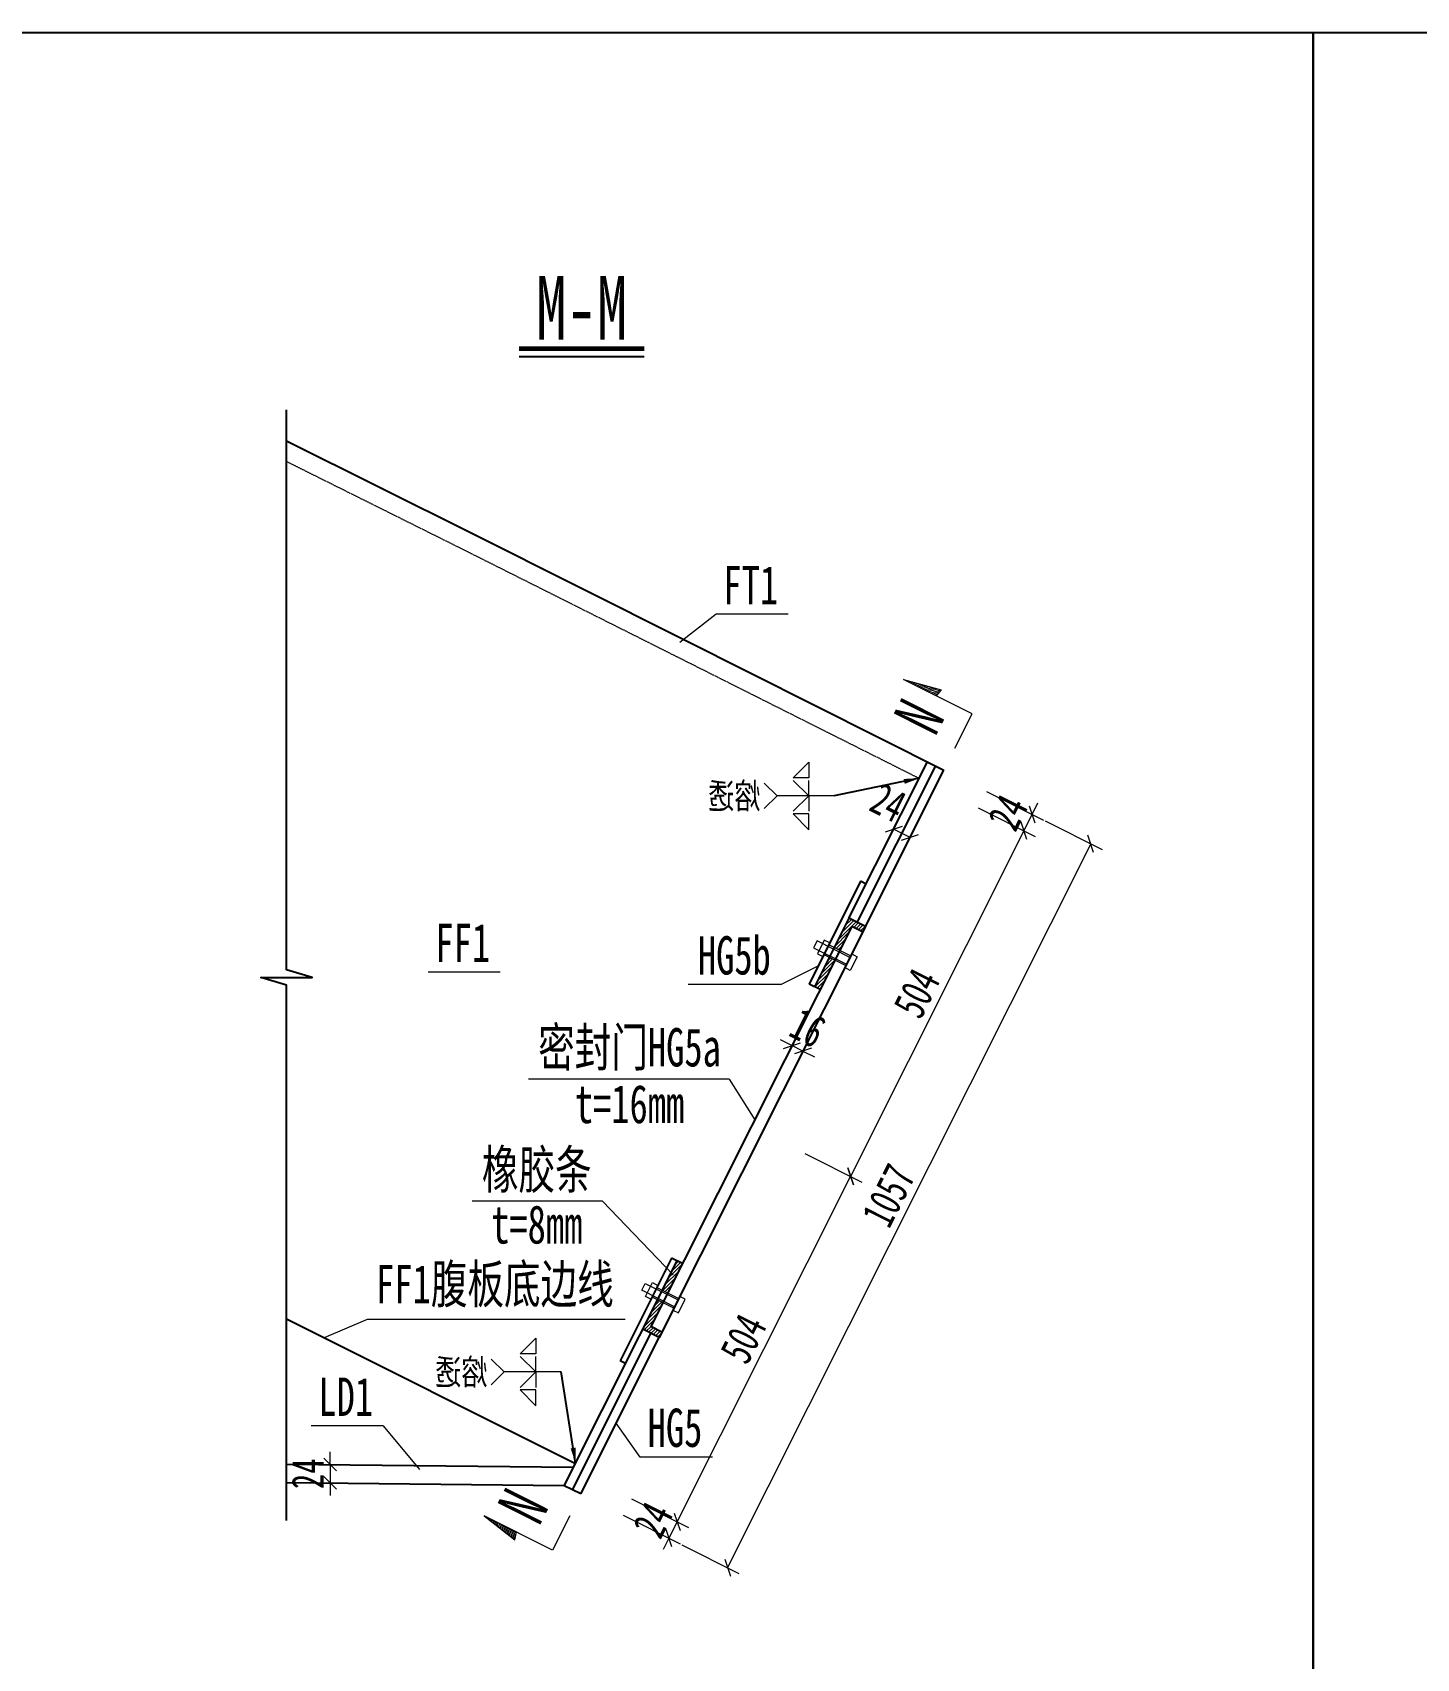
# Model space of a CAD drawing. Header units: millimetres. Extents: x -60009 to 63758, y -2164 to 95433.
# Drawn here: x 27877 to 29683, y 15386 to 17508 of the extents above; entities that cross this region are included whole.
import ezdxf
from ezdxf.enums import TextEntityAlignment as Align

# ---------------------------------------------------------------- set-up
doc = ezdxf.new("R2010")
doc.units = ezdxf.units.MM
doc.linetypes.add('DASHED', pattern=[0.75, 0.5, -0.25])
doc.layers.get('Defpoints').update_dxf_attribs({"color": 8})
for name, color, linetype, lineweight in [('Dim', 4, 'Continuous', 15), ('文字', 7, 'Continuous', 15), ('标注线及字体', 2, 'Continuous', 15), ('细实线', 4, 'Continuous', 15), ('虚线', 7, 'DASHED', 15), ('钢板粗线', 1, 'Continuous', 25)]:
    doc.layers.add(name, color=color, linetype=linetype, lineweight=lineweight)
doc.layers.add('Text', color=4, linetype='Continuous')
doc.styles.add('111', font='仿宋_GB2312.TTF', dxfattribs={"width": 0.7})
doc.styles.add('BM_Dim', font='仿宋_GB2312.TTF', dxfattribs={"width": 0.85})
doc.styles.add('SMEDI', font='仿宋_GB2312.TTF', dxfattribs={"width": 0.75})
doc.styles.get("Standard").update_dxf_attribs({"font": '仿宋_GB2312.TTF'})
doc.dimstyles.new('200', dxfattribs={"dimscale": 0, "dimtxt": 2.5, "dimasz": 1, "dimexe": 1, "dimexo": 1, "dimgap": 0.6, "dimtad": 1, "dimdec": 0, "dimdsep": 46, "dimtxsty": '111', "dimblk": 'OBLIQUE', "dimcen": 0, "dimclrd": 4, "dimclre": 4, "dimclrt": 4, "dimadec": 1, "dimazin": 2, "dimtfac": 1, "dimtdec": 0, "dimtix": 1, "dimtmove": 2, "dimatfit": 3, "dimfxl": 4, "dimfxlon": 1, "dimtolj": 1, "dimlwd": -1, "dimlwe": -1, "dimarcsym": 0})
doc.dimstyles.new('MSteel_1.0_1.0', dxfattribs={"dimtxt": 3, "dimasz": 1.2, "dimexe": 1, "dimexo": 1, "dimgap": 1, "dimtad": 3, "dimtoh": 1, "dimdec": 0, "dimzin": 0, "dimdsep": 46, "dimtxsty": 'Standard', "dimblk": 'ARCHTICK', "dimcen": 0.09, "dimclrd": 3, "dimclre": 3, "dimadec": 0, "dimazin": 0, "dimtfac": 1, "dimtdec": 4, "dimtofl": 0, "dimtmove": 0, "dimatfit": 3, "dimfxl": 1, "dimtolj": 1, "dimtzin": 0, "dimarcsym": 0})
pattern_1 = [(45, (-26023.7752, -17053.3333), (-2.24506403, 2.24506403), [])]

# ---------------------------------------------------------------- blocks, each defined once
blk = doc.blocks.new('_Oblique')
at = {"color": 0, "linetype": 'ByBlock', "lineweight": -2}
blk.add_line((-0.5, -0.5), (0.5, 0.5), dxfattribs=at)
blk = doc.blocks.new('*D1864')
at = {"layer": 'Defpoints', "color": 0}
for p in [(29045.2, 16556), (29034.4, 16534.5), (29181.7, 16487.4)]:
    blk.add_point(p, dxfattribs=at)
at = {"layer": '细实线', "color": 4}
for p, q in [((29122.2, 16517.3), (29196.6, 16479.9)), ((29111.4, 16495.9), (29185.9, 16458.5)), ((29171, 16466), (29181.7, 16487.4)), ((29181.7, 16487.4), (29189.2, 16502.3)), ((29171, 16466), (29163.5, 16451.1))]:
    blk.add_line(p, q, dxfattribs=at)
at = {"layer": '细实线', "color": 4, "xscale": 16.66666666666666, "yscale": 16.66666666666666, "zscale": 16.66666666666666}
for p, rotation in [((29181.7, 16487.4), 243.3498338863138), ((29171, 16466), 63.34983388631377)]:
    blk.add_blockref('_Oblique', p, dxfattribs=dict(at, rotation=rotation))
at = {"layer": '细实线', "color": 4, "insert": (29150.1, 16489.9), "char_height": 41.67, "attachment_point": 5, "rotation": 63.3498, "style": '111'}
blk.add_mtext('\\A1;24', dxfattribs=at)
blk = doc.blocks.new('*D1865')
at = {"layer": 'Defpoints', "color": 0}
for p in [(29034.4, 16534.5), (28808.2, 16083.8), (28944.8, 16015.2)]:
    blk.add_point(p, dxfattribs=at)
at = {"layer": '细实线', "color": 4}
for p, q in [((29111.4, 16495.9), (29185.9, 16458.5)), ((29171, 16466), (28944.8, 16015.2)), ((28885.2, 16045.1), (28959.7, 16007.8))]:
    blk.add_line(p, q, dxfattribs=at)
at = {"layer": '细实线', "color": 4, "xscale": 16.66666666666666, "yscale": 16.66666666666666, "zscale": 16.66666666666666}
for p, rotation in [((29171, 16466), 63.34983388629226), ((28944.8, 16015.2), 243.3498338862922)]:
    blk.add_blockref('_Oblique', p, dxfattribs=dict(at, rotation=rotation))
at = {"layer": '细实线', "color": 4, "insert": (29031.2, 16254), "char_height": 41.67, "attachment_point": 5, "rotation": 63.3498, "style": '111'}
blk.add_mtext('\\A1;504', dxfattribs=at)
blk = doc.blocks.new('*D1866')
at = {"layer": 'Defpoints', "color": 0}
for p in [(28582, 15633.1), (28571.2, 15611.6), (28707.8, 15543.1)]:
    blk.add_point(p, dxfattribs=at)
at = {"layer": '细实线', "color": 4}
for p, q in [((28659, 15594.4), (28733.5, 15557.1)), ((28648.2, 15573), (28722.7, 15535.6)), ((28718.6, 15564.5), (28726.1, 15579.4)), ((28718.6, 15564.5), (28707.8, 15543.1)), ((28707.8, 15543.1), (28700.3, 15528.2))]:
    blk.add_line(p, q, dxfattribs=at)
at = {"layer": '细实线', "color": 4, "xscale": 16.66666666666666, "yscale": 16.66666666666666, "zscale": 16.66666666666666}
for p, rotation in [((28718.6, 15564.5), 243.3498338862827), ((28707.8, 15543.1), 63.34983388628272)]:
    blk.add_blockref('_Oblique', p, dxfattribs=dict(at, rotation=rotation))
at = {"layer": '细实线', "color": 4, "insert": (28687, 15567), "char_height": 41.67, "attachment_point": 5, "rotation": 63.3498, "style": '111'}
blk.add_mtext('\\A1;24', dxfattribs=at)
blk = doc.blocks.new('*D1867')
at = {"layer": 'Defpoints', "color": 0}
for p in [(29066.6, 16545.2), (28592.7, 15600.9), (28784.3, 15504.7)]:
    blk.add_point(p, dxfattribs=at)
at = {"layer": '细实线', "color": 4}
for p, q in [((29198.6, 16478.9), (29273.1, 16441.6)), ((29258.2, 16449), (28784.3, 15504.7)), ((28724.7, 15534.6), (28799.2, 15497.2))]:
    blk.add_line(p, q, dxfattribs=at)
at = {"layer": '细实线', "color": 4, "xscale": 16.66666666666666, "yscale": 16.66666666666666, "zscale": 16.66666666666666}
for p, rotation in [((29258.2, 16449), 63.3498338862936), ((28784.3, 15504.7), 243.3498338862936)]:
    blk.add_blockref('_Oblique', p, dxfattribs=dict(at, rotation=rotation))
at = {"layer": '细实线', "color": 4, "insert": (28994.6, 15990.2), "char_height": 41.67, "attachment_point": 5, "rotation": 63.3498, "style": '111'}
blk.add_mtext('\\A1;1057', dxfattribs=at)
blk = doc.blocks.new('*D1868')
at = {"layer": 'Defpoints', "color": 0}
for p in [(28219.1, 15639.2), (28219.1, 15615.2), (28265.7, 15615.2)]:
    blk.add_point(p, dxfattribs=at)
at = {"layer": '细实线', "color": 4}
for p, q in [((28265.7, 15639.2), (28265.7, 15655.9)), ((28235.8, 15639.2), (28282.4, 15639.2)), ((28265.7, 15639.2), (28265.7, 15615.2)), ((28235.8, 15615.2), (28282.4, 15615.2)), ((28265.7, 15615.2), (28265.7, 15598.6))]:
    blk.add_line(p, q, dxfattribs=at)
at = {"layer": '细实线', "color": 4, "xscale": 16.66666666666666, "yscale": 16.66666666666666, "zscale": 16.66666666666666}
for p, rotation in [((28265.7, 15639.2), 270), ((28265.7, 15615.2), 90)]:
    blk.add_blockref('_Oblique', p, dxfattribs=dict(at, rotation=rotation))
at = {"layer": '细实线', "color": 4, "insert": (28236.4, 15627.2), "char_height": 41.67, "attachment_point": 5, "rotation": 90, "style": '111'}
blk.add_mtext('\\A1;24', dxfattribs=at)
blk = doc.blocks.new('*D1869')
at = {"layer": 'Defpoints', "color": 0}
for p in [(29001, 16468), (28970.6, 16407.4), (28992.1, 16396.6)]:
    blk.add_point(p, dxfattribs=at)
at = {"layer": '细实线', "color": 4}
for p, q in [((28978.1, 16422.3), (29008.5, 16482.9)), ((28999.5, 16411.5), (29030, 16472.2)), ((29022.5, 16457.3), (29001, 16468))]:
    blk.add_line(p, q, dxfattribs=at)
at = {"layer": '细实线', "color": 4, "xscale": 16.66666666666666, "yscale": 16.66666666666666, "zscale": 16.66666666666666}
for p, rotation in [((29001, 16468), 153.3498338862827), ((29022.5, 16457.3), 333.3498338862827)]:
    blk.add_blockref('_Oblique', p, dxfattribs=dict(at, rotation=rotation))
at = {"layer": '细实线', "color": 4, "insert": (28994, 16503.2), "char_height": 41.67, "attachment_point": 5, "rotation": 333.3498, "style": '111'}
blk.add_mtext('\\A1;24', dxfattribs=at)
blk = doc.blocks.new('_ArchTick')
at = {"color": 0, "linetype": 'ByBlock', "const_width": 0.15}
blk.add_lwpolyline([(-0.5, -0.5), (0.5, 0.5)], dxfattribs=at)
blk = doc.blocks.new('全融透1')
at = {"layer": 'Dim'}
blk.add_line((0, 0), (4.48, 0), dxfattribs=at)
for points in [[(2, 2.65), (2, 1.41), (3.23, 1.41)], [(2, -2.65), (2, -1.41), (3.23, -1.41)]]:
    blk.add_lwpolyline(points, close=True, dxfattribs=at)
for points in [[(3.23, 1.21), (2, 0), (2, 1.21)], [(3.23, -1.21), (2, 0), (2, -1.21)], [(5.48, 1), (4.48, 0), (5.48, -1)]]:
    blk.add_lwpolyline(points, dxfattribs=at)
at = {"layer": 'Text', "style": 'SMEDI', "width": 0.75}
blk.add_text('熔透', height=2, dxfattribs=at).set_placement((5.77, 0), align=Align.MIDDLE_LEFT)
blk = doc.blocks.new('*D1870')
at = {"layer": 'Defpoints', "color": 0}
for p in [(28808.2, 16083.8), (28944.8, 16015.2), (28582, 15633.1)]:
    blk.add_point(p, dxfattribs=at)
at = {"layer": '细实线', "color": 4}
for p, q in [((28885.2, 16045.1), (28959.7, 16007.8)), ((28718.6, 15564.5), (28944.8, 16015.2)), ((28659, 15594.4), (28733.5, 15557.1))]:
    blk.add_line(p, q, dxfattribs=at)
at = {"layer": '细实线', "color": 4, "xscale": 16.66666666666666, "yscale": 16.66666666666666, "zscale": 16.66666666666666}
for p, rotation in [((28944.8, 16015.2), 63.34983388630337), ((28718.6, 15564.5), 243.3498338863033)]:
    blk.add_blockref('_Oblique', p, dxfattribs=dict(at, rotation=rotation))
at = {"layer": '细实线', "color": 4, "insert": (28805, 15803.3), "char_height": 41.67, "attachment_point": 5, "rotation": 63.3498, "style": '111'}
blk.add_mtext('\\A1;504', dxfattribs=at)
blk = doc.blocks.new('*D1871')
at = {"layer": 'Defpoints', "color": 0}
for p in [(28868.4, 16185.8), (28851.3, 16151.9), (28865.6, 16144.7)]:
    blk.add_point(p, dxfattribs=at)
at = {"layer": '细实线', "color": 4}
for p, q in [((28868.4, 16185.8), (28853.5, 16193.3)), ((28858.8, 16166.8), (28875.8, 16200.7)), ((28882.7, 16178.7), (28868.4, 16185.8)), ((28873.1, 16159.6), (28890.1, 16193.6)), ((28882.7, 16178.7), (28897.6, 16171.2))]:
    blk.add_line(p, q, dxfattribs=at)
at = {"layer": '细实线', "color": 4, "xscale": 16.66666666666666, "yscale": 16.66666666666666, "zscale": 16.66666666666666}
for p, rotation in [((28868.4, 16185.8), 333.349833886275), ((28882.7, 16178.7), 153.349833886275)]:
    blk.add_blockref('_Oblique', p, dxfattribs=dict(at, rotation=rotation))
at = {"layer": '细实线', "color": 4, "insert": (28888.9, 16208.9), "char_height": 41.67, "attachment_point": 5, "rotation": 333.3498, "style": '111'}
blk.add_mtext('\\A1;16', dxfattribs=at)
blk = doc.blocks.new('剖面箭头')
at = {"ltscale": 10}
h = blk.add_hatch(dxfattribs=at)
h.set_pattern_fill('ANSI31', color=2, style=0)
h.set_pattern_definition([(45, (-182.99888, -777.8594), (-0.088388348, 0.088388348), [])])
h.paths.add_polyline_path([(6, -3), (3.15, -3), (3, -3.6)])
at = {"color": 3, "ltscale": 10}
blk.add_line((0, 0), (0, -3), dxfattribs=at)
at = {"color": 2, "ltscale": 10}
for p, q in [((0, -3), (6, -3)), ((6, -3), (3, -3.6)), ((3, -3.6), (3.15, -3))]:
    blk.add_line(p, q, dxfattribs=at)

msp = doc.modelspace()

# ---------------------------------------------------------------- hatches: boundary and pattern name
at = {"layer": '细实线'}
h = msp.add_hatch(dxfattribs=at)
h.set_pattern_fill('ANSI31', color=8, angle=180)
h.set_pattern_definition(pattern_1)
h.paths.add_polyline_path([(28930.6, 16309.9), (28923.5, 16313.5), (28942.8, 16351.9), (28964.2, 16341.2), (28960.6, 16334), (28946.3, 16341.2)])
h.paths.add_polyline_path([(28897.9, 16262.5), (28917.2, 16301), (28924.3, 16297.4), (28905.1, 16259)])
h = msp.add_hatch(dxfattribs=at)
h.set_pattern_fill('ANSI31', color=8, angle=126.6997)
h.set_pattern_definition(pattern_1)
h.paths.add_polyline_path([(28692.9, 15854.1), (28673.6, 15815.7), (28695.1, 15804.9), (28698.7, 15812), (28684.4, 15819.2), (28700.1, 15850.5)])
h.paths.add_polyline_path([(28725.6, 15901.4), (28718.5, 15905), (28699.2, 15866.6), (28706.4, 15863)])

# ---------------------------------------------------------------- linework, layer by layer
msp.add_line((28512.3, 17084.9), (28675.7, 17084.9))
at = {"const_width": 6}
msp.add_lwpolyline([(28512.3, 17094.9), (28675.7, 17094.9)], dxfattribs=at)
msp.add_lwpolyline([(28208.9, 15566.4), (28208.9, 16264.8), (28175.5, 16274.8), (28242.2, 16274.8), (28208.9, 16284.8), (28208.9, 16298.1), (28208.9, 17015.4)])
at = {"layer": 'Defpoints'}
for p, q in [((28953.5, 16346.5), (29055.9, 16550.6)), ((28582, 15606.2), (28684.4, 15810.3))]:
    msp.add_line(p, q, dxfattribs=at)
for points in [[(23131.9, 17507.5), (29548.6, 17507.5), (29548.6, 13244.2), (23131.9, 13244.2)], [(29548.6, 17507.5), (35965.2, 17507.5), (35965.2, 13244.2), (29548.6, 13244.2)]]:
    msp.add_lwpolyline(points, close=True, dxfattribs=at)
at = {"layer": '细实线'}
for p, q in [((28769.3, 16748.5), (28722, 16711.5)), ((28863.4, 16748.5), (28769.3, 16748.5)), ((28944.9, 16302.7), (28916.3, 16317.1)), ((28910, 16304.6), (28938.6, 16290.2)), ((28487.6, 16281.7), (28393.5, 16281.7)), ((28853.8, 16265.3), (28902.7, 16289.9)), ((28853.8, 16265.3), (28732.9, 16265.3)), ((28786.4, 16142.2), (28524.4, 16142.2)), ((28786.4, 16142.2), (28819.8, 16089.1)), ((28621, 15982.7), (28451.1, 15982.7)), ((28621, 15982.7), (28713.3, 15886.6)), ((28692.1, 15870.2), (28720.7, 15855.8)), ((28714.4, 15843.3), (28685.8, 15857.7)), ((28313.9, 15828.4), (28257.9, 15804.7)), ((28650.7, 15828.4), (28313.9, 15828.4)), ((28335, 15689.5), (28240.9, 15689.5)), ((28335, 15689.5), (28382.6, 15632.7)), ((28670.5, 15649), (28639.1, 15693.2)), ((28764.6, 15649), (28670.5, 15649))]:
    msp.add_line(p, q, dxfattribs=at)
for points in [[(28944, 16300.9), (28901.1, 16322.5), (28896.6, 16313.5), (28939.5, 16292)], [(28917.7, 16319.8), (28910.5, 16323.3), (28901.5, 16305.5), (28908.7, 16301.9)], [(28946.3, 16305.4), (28953.4, 16301.8), (28944.4, 16283.9), (28937.3, 16287.5)], [(28715.3, 15845.1), (28672.4, 15866.6), (28676.9, 15875.6), (28719.8, 15854.1)], [(28684.4, 15855), (28677.3, 15858.6), (28686.2, 15876.5), (28693.4, 15872.9)], [(28713, 15840.6), (28720.2, 15837.1), (28729.1, 15854.9), (28722, 15858.5)]]:
    msp.add_lwpolyline(points, dxfattribs=at)
at = {"layer": '虚线', "ltscale": 2}
msp.add_lwpolyline([(28208.9, 16947.9), (28441, 16832.3), (28717.5, 16693.6), (28717.5, 16693.6), (29034.4, 16534.5)], dxfattribs=at)
at = {"layer": '钢板粗线'}
for p, q in [((28942.8, 16351.9), (29045.2, 16556)), ((28964.2, 16341.2), (29066.6, 16545.2)), ((28958, 16400.2), (28890.8, 16266.1)), ((28965.2, 16396.6), (28958, 16400.2)), ((28946.3, 16341.2), (28684.4, 15819.2)), ((28964.2, 16341.2), (28695.1, 15804.9)), ((28942.8, 16351.9), (28897.9, 16262.5)), ((28964.2, 16341.2), (28942.8, 16351.9)), ((28960.6, 16334), (28946.3, 16341.2)), ((28905.1, 16259), (28890.8, 16266.1)), ((28571.2, 15611.6), (28718.5, 15905)), ((28711.3, 15908.6), (28644.1, 15774.6)), ((28725.6, 15901.4), (28711.3, 15908.6)), ((28208.9, 15829.2), (28585.8, 15640.7)), ((28592.7, 15600.9), (28695.1, 15804.9)), ((28695.1, 15804.9), (28673.6, 15815.7)), ((28698.7, 15812), (28684.4, 15819.2)), ((28651.2, 15771), (28644.1, 15774.6)), ((28583.2, 15635.5), (28208.9, 15639.3)), ((28571.2, 15611.6), (28208.9, 15615.3)), ((28592.7, 15600.9), (28571.2, 15611.6))]:
    msp.add_line(p, q, dxfattribs=at)
msp.add_lwpolyline([(28208.9, 16974.7), (28451.7, 16853.8), (28728.2, 16715), (29066.6, 16545.2)], dxfattribs=at)

# ---------------------------------------------------------------- block references
at = {"layer": 'Dim', "zscale": 16.66666666666666}
for p, xscale, yscale, rotation in [((29080.9, 16573.8), 16.66666666666666, 16.66666666666666, 153.3498338863556), ((28578.4, 15572.3), -16.66666666666666, 16.66666666666665, 333.3498338862173)]:
    msp.add_blockref('剖面箭头', p, dxfattribs=dict(at, xscale=xscale, yscale=yscale, rotation=rotation))
at = {"layer": '细实线', "xscale": -16.66666666666666, "yscale": 16.66666666666666, "zscale": 16.66666666666666}
for p in [(28923.6, 16511.6), (28567.4, 15760)]:
    msp.add_blockref('全融透1', p, dxfattribs=at)

# ---------------------------------------------------------------- texts
at = {"layer": '文字', "style": 'BM_Dim', "width": 0.7}
for s, p in [('FT1', (28814.6, 16746.6)), ('FF1', (28438.8, 16279.8)), ('HG5b', (28793.2, 16263.5)), ('密封门HG5a', (28656.4, 16143.6)), ('t=16mm', (28656.4, 16069.6)), ('橡胶条', (28535.4, 15984.1)), ('t=8mm', (28535.4, 15912.5)), ('FF1腹板底边线', (28480.8, 15834.7)), ('LD1', (28286.1, 15687.7)), ('HG5', (28715.8, 15647.2))]:
    msp.add_text(s, height=50, dxfattribs=at).set_placement(p, align=Align.BOTTOM_CENTER)
for p in [(29062.1, 16601.1), (28545.2, 15571)]:
    msp.add_text('N', height=62.5, rotation=63.3498, dxfattribs=at).set_placement(p, align=Align.CENTER)
at = {"layer": '标注线及字体', "style": '111', "width": 0.7}
msp.add_text('M-M', height=83.33, dxfattribs=at).set_placement((28594, 17148.3), align=Align.MIDDLE)

# ---------------------------------------------------------------- dimensions: what is measured, and where the dimension line sits
at = {"layer": '细实线'}
for p1, p2, distance, override, picture, middle in [((29034.4, 16534.5), (29045.2, 16556), -152.8, {"dimscale": 16.666667, "dimblk": 'Oblique'}, '*D1864', (29150.1, 16489.9)), ((29066.6, 16545.2), (28592.7, 15600.9), 214.4, {"dimscale": 16.666667, "dimblk": 'Oblique'}, '*D1867', (28994.6, 15990.2)), ((29034.4, 16534.5), (28808.2, 16083.8), 152.8, {"dimscale": 16.666667, "dimblk": 'Oblique'}, '*D1865', (29031.2, 16254)), ((28865.6, 16144.7), (28851.3, 16151.9), -38, {"dimscale": 16.666667}, '*D1871', (28888.9, 16208.9)), ((28582, 15633.1), (28808.2, 16083.8), -152.8, {"dimscale": 16.666667, "dimblk": 'Oblique'}, '*D1870', (28805, 15803.3)), ((28582, 15633.1), (28571.2, 15611.6), 152.8, {"dimscale": 16.666667, "dimblk": 'Oblique'}, '*D1866', (28687, 15567))]:
    dim = msp.add_aligned_dim(p1=p1, p2=p2, distance=distance, dimstyle='200', override=override, dxfattribs=at)
    dim.commit()
    dim.dimension.update_dxf_attribs({"geometry": picture, "text_midpoint": middle})
dim = msp.add_linear_dim(base=(29001, 16468), p1=(28992.1, 16396.6), p2=(28970.6, 16407.4), angle=153.3498, dimstyle='200', override={"dimscale": 16.666667, "dimblk": 'Oblique'}, dxfattribs=at)
dim.commit()
dim.dimension.update_dxf_attribs({"geometry": '*D1869', "text_midpoint": (28994, 16503.2), "dimtype": 161})
dim = msp.add_linear_dim(base=(28265.7, 15615.2), p1=(28219.1, 15639.2), p2=(28219.1, 15615.2), angle=90, dimstyle='200', override={"dimscale": 16.666667, "dimblk": 'Oblique'}, dxfattribs=at)
dim.commit()
dim.dimension.update_dxf_attribs({"geometry": '*D1868', "text_midpoint": (28236.4, 15627.2)})

# ---------------------------------------------------------------- leaders
at = {"layer": 'Dim'}
for points in [[(29034.4, 16534.5), (28923.6, 16511.6)], [(28586, 15641), (28567.4, 15760)]]:
    msp.add_leader(points, dimstyle='MSteel_1.0_1.0', override={"dimscale": 16.666667, "dimclrd": 256}, dxfattribs=at)

doc.saveas('drawing.dxf')
